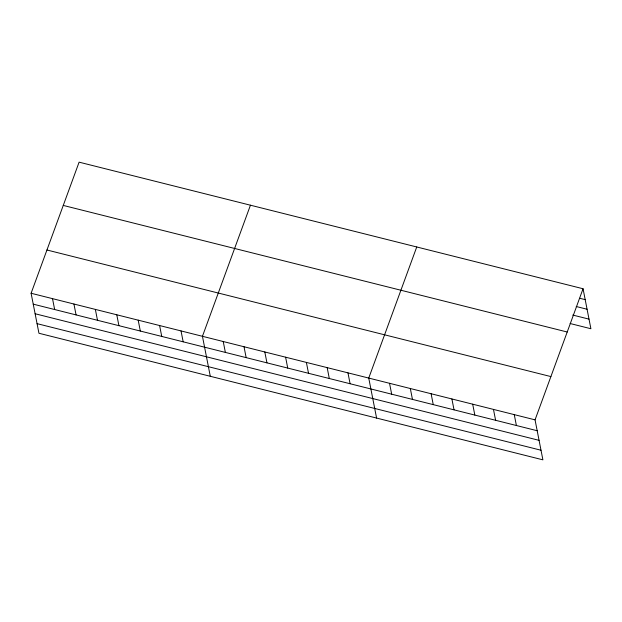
<?xml version="1.0" encoding="UTF-8"?>
<svg xmlns="http://www.w3.org/2000/svg" width="622" height="622" viewBox="0 0 622 622"><rect width="100%" height="100%" fill="white"/><g stroke="black" fill="none" stroke-linecap="round" stroke-linejoin="round"><path stroke-width="0.93" d="M583.055 288.748L535.052 419.85L542.897 459.837L38.945 333.252L31.1 293.265L79.103 162.163L583.055 288.748L590.9 328.735L570.11 323.518M250.448 205.198L202.445 336.3L210.29 376.294M416.748 246.973L368.745 378.075L376.59 418.07M579.766 298.272L585.193 299.633M576.229 306.514L587.075 309.243M572.745 315.051L589.018 319.133M63.265 205.423L567.21 332.008M46.938 249.997L550.89 376.582M31.1 293.265L535.052 419.85M33.238 304.15L537.19 430.735M35.12 313.752L539.072 440.345M37.063 323.65L541.016 450.235M514.262 414.625L516.4 425.518M493.471 409.408L495.61 420.293M472.689 404.183L474.827 415.076M451.899 398.966L454.037 409.851M431.108 393.742L433.246 404.627M410.326 388.517L412.456 399.41M389.535 383.3L391.673 394.185M347.962 372.85L350.093 383.743M327.172 367.633L329.31 378.518M306.382 362.408L308.52 373.301M285.599 357.191L287.729 368.076M264.809 351.966L266.947 362.859M244.018 346.742L246.156 357.634M223.228 341.525L225.366 352.41M181.025 330.92L183.163 341.812M159.605 325.539L161.743 336.432M138.193 320.159L140.323 331.052M116.773 314.779L118.911 325.671M95.353 309.398L97.491 320.291M73.932 304.026L76.071 314.911M52.52 298.646L54.65 309.531"/></g></svg>
